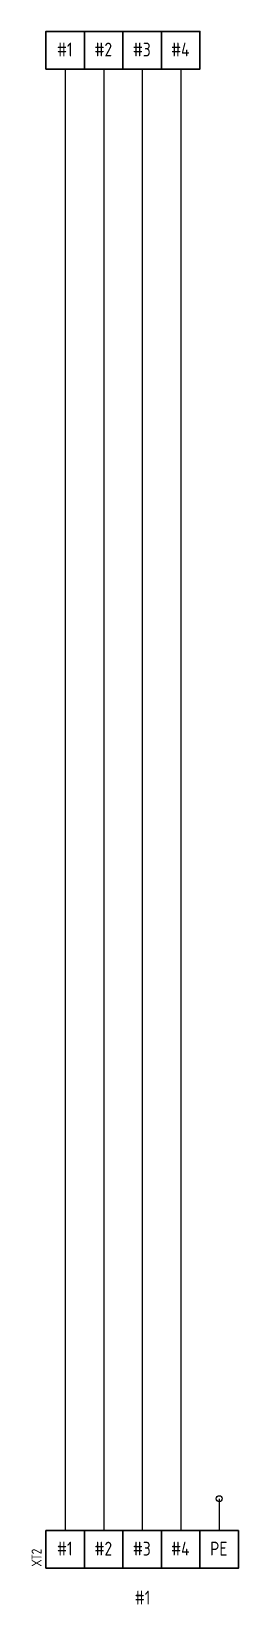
# Model space of a CAD drawing. Header units: millimetres. Extents: x 4481 to 4508, y 5944 to 6149.
import ezdxf

# ---------------------------------------------------------------- set-up
doc = ezdxf.new("R2010")
doc.units = ezdxf.units.MM
for name, color, linetype in [('Headers', 7, 'Continuous'), ('XT1', 7, 'Continuous'), ('XT2', 7, 'Continuous'), ('Кабель', 7, 'Continuous')]:
    doc.layers.add(name, color=color, linetype=linetype)
doc.layers.add('Слой1', color=7, linetype='Continuous', lineweight=30)
doc.styles.add('GOST_A', font='GOST_0.TTF')
pattern_1 = [(37.5, (5, -6.084), (-1.60003, 48.94132), [0, -38.608, 0, -43.18, 0, -41.275]), (7.5, (5, -6.084), (44.95233, 71.6825), [0, -20.828, 0, -34.798, 0, -13.335]), (327.5, (-26.24, -6.084), (79.09924, 0.14372), [0, -12.7, 0, -45.72, 0, -59.69]), (317.5, (-26.24, -6.084), (76.35565, 22.29293), [0, -6.35, 0, -29.972, 0, -34.29])]
pattern_2 = [(37.5, (10, -11.084), (-1.60003, 48.94132), [0, -38.608, 0, -43.18, 0, -41.275]), (7.5, (10, -11.084), (44.95233, 71.6825), [0, -20.828, 0, -34.798, 0, -13.335]), (327.5, (-21.24, -11.084), (79.09924, 0.14372), [0, -12.7, 0, -45.72, 0, -59.69]), (317.5, (-21.24, -11.084), (76.35565, 22.29293), [0, -6.35, 0, -29.972, 0, -34.29])]
pattern_3 = [(37.5, (0.535, 0.098), (-1.60003, 48.94132), [0, -38.608, 0, -43.18, 0, -41.275]), (7.5, (0.535, 0.1), (44.95233, 71.6825), [0, -20.828, 0, -34.798, 0, -13.335]), (327.5, (-30.707, 0.1), (79.09924, 0.14372), [0, -12.7, 0, -45.72, 0, -59.69]), (317.5, (-30.71, 0.1), (76.35565, 22.29293), [0, -6.35, 0, -29.972, 0, -34.29])]
pattern_4 = [(37.5, (0.322, 0.16), (-1.60003, 48.94132), [0, -38.608, 0, -43.18, 0, -41.275]), (7.5, (0.32, 0.16), (44.95233, 71.6825), [0, -20.828, 0, -34.798, 0, -13.335]), (327.5, (-30.92, 0.16), (79.09924, 0.14372), [0, -12.7, 0, -45.72, 0, -59.69]), (317.5, (-30.92, 0.16), (76.35565, 22.29293), [0, -6.35, 0, -29.972, 0, -34.29])]

msp = doc.modelspace()

# ---------------------------------------------------------------- hatches: boundary and pattern name
at = {"layer": 'Слой1', "lineweight": -3}
h = msp.add_hatch(dxfattribs=at)
h.set_pattern_fill('AR-SAND', color=256)
h.set_pattern_definition([(37.5, (-1.567, -0.148), (-1.60003, 48.94132), [0, -38.608, 0, -43.18, 0, -41.275]), (7.5, (-1.57, -0.15), (44.95233, 71.6825), [0, -20.828, 0, -34.798, 0, -13.335]), (327.5, (-32.81, -0.15), (79.09924, 0.14372), [0, -12.7, 0, -45.72, 0, -59.69]), (317.5, (-32.81, -0.15), (76.35565, 22.29293), [0, -6.35, 0, -29.972, 0, -34.29])])
h.paths.add_polyline_path([(4483.15, 6127.95, 1), (4483.92, 6127.95, 1)])
h = msp.add_hatch(dxfattribs=at)
h.set_pattern_fill('AR-SAND', color=256)
h.set_pattern_definition([(37.5, (-0.368, -0.234), (-1.60003, 48.94132), [0, -38.608, 0, -43.18, 0, -41.275]), (7.5, (-0.37, -0.234), (44.95233, 71.6825), [0, -20.828, 0, -34.798, 0, -13.335]), (327.5, (-31.61, -0.234), (79.09924, 0.14372), [0, -12.7, 0, -45.72, 0, -59.69]), (317.5, (-31.61, -0.234), (76.35565, 22.29293), [0, -6.35, 0, -29.972, 0, -34.29])])
h.paths.add_polyline_path([(4484.35, 6127.86, 1), (4485.12, 6127.86, 1)])
h = msp.add_hatch(dxfattribs=at)
h.set_pattern_fill('AR-SAND', color=256)
h.set_pattern_definition([(37.5, (-0.205, -0.163), (-1.60003, 48.94132), [0, -38.608, 0, -43.18, 0, -41.275]), (7.5, (-0.205, -0.16), (44.95233, 71.6825), [0, -20.828, 0, -34.798, 0, -13.335]), (327.5, (-31.447, -0.163), (79.09924, 0.14372), [0, -12.7, 0, -45.72, 0, -59.69]), (317.5, (-31.45, -0.16), (76.35565, 22.29293), [0, -6.35, 0, -29.972, 0, -34.29])])
h.paths.add_polyline_path([(4484.51, 6127.93, 1), (4485.28, 6127.93, 1)])
h = msp.add_hatch(dxfattribs=at)
h.set_pattern_fill('AR-SAND', color=256)
h.set_pattern_definition([(37.5, (-0.198, -0.163), (-1.60003, 48.94132), [0, -38.608, 0, -43.18, 0, -41.275]), (7.5, (-0.2, -0.16), (44.95233, 71.6825), [0, -20.828, 0, -34.798, 0, -13.335]), (327.5, (-31.44, -0.163), (79.09924, 0.14372), [0, -12.7, 0, -45.72, 0, -59.69]), (317.5, (-31.44, -0.16), (76.35565, 22.29293), [0, -6.35, 0, -29.972, 0, -34.29])])
h.paths.add_polyline_path([(4484.52, 6127.93, 1), (4485.29, 6127.93, 1)])
h = msp.add_hatch(dxfattribs=at)
h.set_pattern_fill('AR-SAND', color=256)
h.set_pattern_definition(pattern_4)
h.paths.add_polyline_path([(4485.04, 6128.26, 1), (4485.81, 6128.26, 1)])
h = msp.add_hatch(dxfattribs=at)
h.set_pattern_fill('AR-SAND', color=256)
h.set_pattern_definition(pattern_4)
h.paths.add_polyline_path([(4485.04, 6128.26, 1), (4485.81, 6128.26, 1)])
h = msp.add_hatch(dxfattribs=at)
h.set_pattern_fill('AR-SAND', color=256)
h.set_pattern_definition(pattern_3)
h.paths.add_polyline_path([(4485.25, 6128.19, 1), (4486.02, 6128.19, 1)])
h = msp.add_hatch(dxfattribs=at)
h.set_pattern_fill('AR-SAND', color=256)
h.set_pattern_definition(pattern_3)
h.paths.add_polyline_path([(4485.25, 6128.19, 1), (4486.02, 6128.19, 1)])
h = msp.add_hatch(dxfattribs=at)
h.set_pattern_fill('AR-SAND', color=256)
h.set_pattern_definition(pattern_3)
h.paths.add_polyline_path([(4485.25, 6128.19, 1), (4486.02, 6128.19, 1)])
h = msp.add_hatch(dxfattribs=at)
h.set_pattern_fill('AR-SAND', color=256)
h.set_pattern_definition(pattern_3)
h.paths.add_polyline_path([(4485.25, 6128.19, 1), (4486.02, 6128.19, 1)])
h = msp.add_hatch(dxfattribs=at)
h.set_pattern_fill('AR-SAND', color=256)
h.set_pattern_definition(pattern_3)
h.paths.add_polyline_path([(4485.25, 6128.19, 1), (4486.02, 6128.19, 1)])
h = msp.add_hatch(dxfattribs=at)
h.set_pattern_fill('AR-SAND', color=256)
h.set_pattern_definition([(37.5, (0.694, 0.063), (-1.60003, 48.94132), [0, -38.608, 0, -43.18, 0, -41.275]), (7.5, (0.694, 0.063), (44.95233, 71.6825), [0, -20.828, 0, -34.798, 0, -13.335]), (327.5, (-30.548, 0.063), (79.09924, 0.14372), [0, -12.7, 0, -45.72, 0, -59.69]), (317.5, (-30.55, 0.06), (76.35565, 22.29293), [0, -6.35, 0, -29.972, 0, -34.29])])
h.paths.add_polyline_path([(4485.41, 6128.16, 1), (4486.18, 6128.16, 1)])
h = msp.add_hatch(dxfattribs=at)
h.set_pattern_fill('AR-SAND', color=256)
h.set_pattern_definition([(37.5, (0.885, -0.06), (-1.60003, 48.94132), [0, -38.608, 0, -43.18, 0, -41.275]), (7.5, (0.885, -0.06), (44.95233, 71.6825), [0, -20.828, 0, -34.798, 0, -13.335]), (327.5, (-30.357, -0.06), (79.09924, 0.14372), [0, -12.7, 0, -45.72, 0, -59.69]), (317.5, (-30.36, -0.06), (76.35565, 22.29293), [0, -6.35, 0, -29.972, 0, -34.29])])
h.paths.add_polyline_path([(4485.6, 6128.03, 1), (4486.37, 6128.03, 1)])
h = msp.add_hatch(dxfattribs=at)
h.set_pattern_fill('AR-SAND', color=256)
h.set_pattern_definition([(37.5, (1.176, -0.31), (-1.60003, 48.94132), [0, -38.608, 0, -43.18, 0, -41.275]), (7.5, (1.176, -0.31), (44.95233, 71.6825), [0, -20.828, 0, -34.798, 0, -13.335]), (327.5, (-30.066, -0.31), (79.09924, 0.14372), [0, -12.7, 0, -45.72, 0, -59.69]), (317.5, (-30.066, -0.31), (76.35565, 22.29293), [0, -6.35, 0, -29.972, 0, -34.29])])
h.paths.add_polyline_path([(4485.89, 6127.78, 1), (4486.66, 6127.78, 1)])
h = msp.add_hatch(dxfattribs=at)
h.set_pattern_fill('AR-SAND', color=256)
h.set_pattern_definition([(37.5, (-1.9, 5.91), (-1.60003, 48.94132), [0, -38.608, 0, -43.18, 0, -41.275]), (7.5, (-1.9, 5.91), (44.95233, 71.6825), [0, -20.828, 0, -34.798, 0, -13.335]), (327.5, (-33.143, 5.91), (79.09924, 0.14372), [0, -12.7, 0, -45.72, 0, -59.69]), (317.5, (-33.14, 5.91), (76.35565, 22.29293), [0, -6.35, 0, -29.972, 0, -34.29])])
h.paths.add_polyline_path([(4484.71, 6127.01, 1), (4485.48, 6127.01, 1)])
h = msp.add_hatch(dxfattribs=at)
h.set_pattern_fill('AR-SAND', color=256)
h.set_pattern_definition(pattern_1)
h.paths.add_polyline_path([(4489.71, 6122.01, 1), (4490.48, 6122.01, 1)])
h = msp.add_hatch(dxfattribs=at)
h.set_pattern_fill('AR-SAND', color=256)
h.set_pattern_definition(pattern_1)
h.paths.add_polyline_path([(4489.71, 6122.01, 1), (4490.48, 6122.01, 1)])
h = msp.add_hatch(dxfattribs=at)
h.set_pattern_fill('AR-SAND', color=256)
h.set_pattern_definition([(37.5, (3.1, 0.91), (-1.60003, 48.94132), [0, -38.608, 0, -43.18, 0, -41.275]), (7.5, (3.1, 0.91), (44.95233, 71.6825), [0, -20.828, 0, -34.798, 0, -13.335]), (327.5, (-28.143, 0.91), (79.09924, 0.14372), [0, -12.7, 0, -45.72, 0, -59.69]), (317.5, (-28.14, 0.91), (76.35565, 22.29293), [0, -6.35, 0, -29.972, 0, -34.29])])
h.paths.add_polyline_path([(4489.71, 6122.01, 1), (4490.48, 6122.01, 1)])
h = msp.add_hatch(dxfattribs=at)
h.set_pattern_fill('AR-SAND', color=256)
h.set_pattern_definition(pattern_2)
h.paths.add_polyline_path([(4494.71, 6117.01, 1), (4495.48, 6117.01, 1)])
h = msp.add_hatch(dxfattribs=at)
h.set_pattern_fill('AR-SAND', color=256)
h.set_pattern_definition(pattern_2)
h.paths.add_polyline_path([(4494.71, 6117.01, 1), (4495.48, 6117.01, 1)])
h = msp.add_hatch(dxfattribs=at)
h.set_pattern_fill('AR-SAND', color=256)
h.set_pattern_definition([(37.5, (0.48, 1.17), (-1.60003, 48.94132), [0, -38.608, 0, -43.18, 0, -41.275]), (7.5, (0.48, 1.17), (44.9523, 71.6825), [0, -20.828, 0, -34.798, 0, -13.335]), (327.5, (-30.76, 1.17), (79.09924, 0.14372), [0, -12.7, 0, -45.72, 0, -59.69]), (317.5, (-30.76, 1.17), (76.35565, 22.29293), [0, -6.35, 0, -29.972, 0, -34.29])])
h.paths.add_polyline_path([(4501.82, 5959.94, 1), (4502.59, 5959.94, 1)])
h = msp.add_hatch(dxfattribs=at)
h.set_pattern_fill('AR-SAND', color=256)
h.set_pattern_definition([(37.5, (5.33, 1.215), (-1.60003, 48.94132), [0, -38.608, 0, -43.18, 0, -41.275]), (7.5, (5.33, 1.215), (44.9523, 71.6825), [0, -20.828, 0, -34.798, 0, -13.335]), (327.5, (-25.912, 1.215), (79.09924, 0.14372), [0, -12.7, 0, -45.72, 0, -59.69]), (317.5, (-25.91, 1.215), (76.35565, 22.29293), [0, -6.35, 0, -29.972, 0, -34.29])])
h.paths.add_polyline_path([(4505.04, 5959.31, 1), (4505.81, 5959.31, 1)])
h = msp.add_hatch(dxfattribs=at)
h.set_pattern_fill('AR-SAND', color=256)
h.set_pattern_definition([(37.5, (3.38, -0.675), (-1.60003, 48.94132), [0, -38.608, 0, -43.18, 0, -41.275]), (7.5, (3.38, -0.675), (44.9523, 71.6825), [0, -20.828, 0, -34.798, 0, -13.335]), (327.5, (-27.864, -0.675), (79.09924, 0.14372), [0, -12.7, 0, -45.72, 0, -59.69]), (317.5, (-27.864, -0.675), (76.35565, 22.29293), [0, -6.35, 0, -29.972, 0, -34.29])])
h.paths.add_polyline_path([(4504.71, 5958.1, 1), (4505.48, 5958.1, 1)])

# ---------------------------------------------------------------- linework, layer by layer
at = {"layer": 'Кабель'}
for p, q in [((4485.1, 6144.28), (4485.1, 5958.1)), ((4490.1, 6144.28), (4490.1, 5958.1)), ((4495.1, 6144.28), (4495.1, 5958.1)), ((4500.1, 6144.28), (4500.1, 5958.1)), ((4485.1, 5958.1), (4485.1, 5953.94)), ((4490.1, 5958.1), (4490.1, 5953.94)), ((4495.1, 5958.1), (4495.1, 5953.94)), ((4500.1, 5958.1), (4500.1, 5953.94)), ((4505.1, 5958.1), (4505.1, 5953.94))]:
    msp.add_line(p, q, dxfattribs=at)
at = {"layer": 'Слой1', "color": 7, "lineweight": 30}
for points in [[(4482.6, 6144.28), (4487.6, 6144.28), (4487.6, 6149.18), (4482.6, 6149.18)], [(4487.6, 6144.28), (4492.6, 6144.28), (4492.6, 6149.18), (4487.6, 6149.18)], [(4492.6, 6144.28), (4497.6, 6144.28), (4497.6, 6149.18), (4492.6, 6149.18)], [(4497.6, 6144.28), (4502.6, 6144.28), (4502.6, 6149.18), (4497.6, 6149.18)], [(4482.6, 5949.03), (4487.6, 5949.03), (4487.6, 5953.94), (4482.6, 5953.94)], [(4487.6, 5949.03), (4492.6, 5949.03), (4492.6, 5953.94), (4487.6, 5953.94)], [(4492.6, 5949.03), (4497.6, 5949.03), (4497.6, 5953.94), (4492.6, 5953.94)], [(4497.6, 5949.03), (4502.6, 5949.03), (4502.6, 5953.94), (4497.6, 5953.94)], [(4502.6, 5949.03), (4507.6, 5949.03), (4507.6, 5953.94), (4502.6, 5953.94)]]:
    msp.add_lwpolyline(points, close=True, dxfattribs=at)
at = {"layer": 'Слой1', "lineweight": -3}
msp.add_circle((4505.1, 5958.1), 0.384, dxfattribs=at)

# ---------------------------------------------------------------- texts
at = {"layer": 'Headers', "lineweight": -3, "insert": (4484.08, 5946.11), "char_height": 1.8, "attachment_point": 1, "style": 'GOST_A'}
msp.add_mtext_dynamic_manual_height_columns('\\pxqc;#1', width=22.1167, gutter_width=15, heights=[7.1], dxfattribs=at)
at = {"layer": 'XT1', "lineweight": -3, "char_height": 1.8, "attachment_point": 1, "style": 'GOST_A'}
for s, insert in [('\\pxqc;#1', (4483.23, 6147.73)), ('\\pxqc;#2', (4488.23, 6147.73)), ('\\pxqc;#3', (4493.23, 6147.73)), ('\\pxqc;#4', (4498.23, 6147.73))]:
    msp.add_mtext_dynamic_manual_height_columns(s, width=3.6299, gutter_width=15, heights=[1.76], dxfattribs=dict(at, insert=insert))
at = {"layer": 'XT2', "lineweight": -3, "char_height": 1.8, "attachment_point": 1, "style": 'GOST_A'}
for s, insert in [('\\pxqc;#1', (4483.23, 5952.49)), ('\\pxqc;#2', (4488.23, 5952.49)), ('\\pxqc;#3', (4493.23, 5952.49)), ('\\pxqc;#4', (4498.23, 5952.49))]:
    msp.add_mtext_dynamic_manual_height_columns(s, width=3.6299, gutter_width=15, heights=[1.76], dxfattribs=dict(at, insert=insert))
at = {"layer": 'Слой1', "lineweight": -3, "insert": (4480.73, 5948.63), "char_height": 1.3, "attachment_point": 1, "rotation": 90, "style": 'GOST_A'}
msp.add_mtext_dynamic_manual_height_columns('\\pxqc;ХТ2', width=3.6299, gutter_width=15, heights=[1.76], dxfattribs=at)
at = {"layer": 'Слой1', "lineweight": -3, "insert": (4503.23, 5952.49), "char_height": 1.8, "attachment_point": 1, "style": 'GOST_A'}
msp.add_mtext_dynamic_manual_height_columns('\\pxqc;РЕ', width=3.6299, gutter_width=15, heights=[1.76], dxfattribs=at)

doc.saveas('drawing.dxf')
